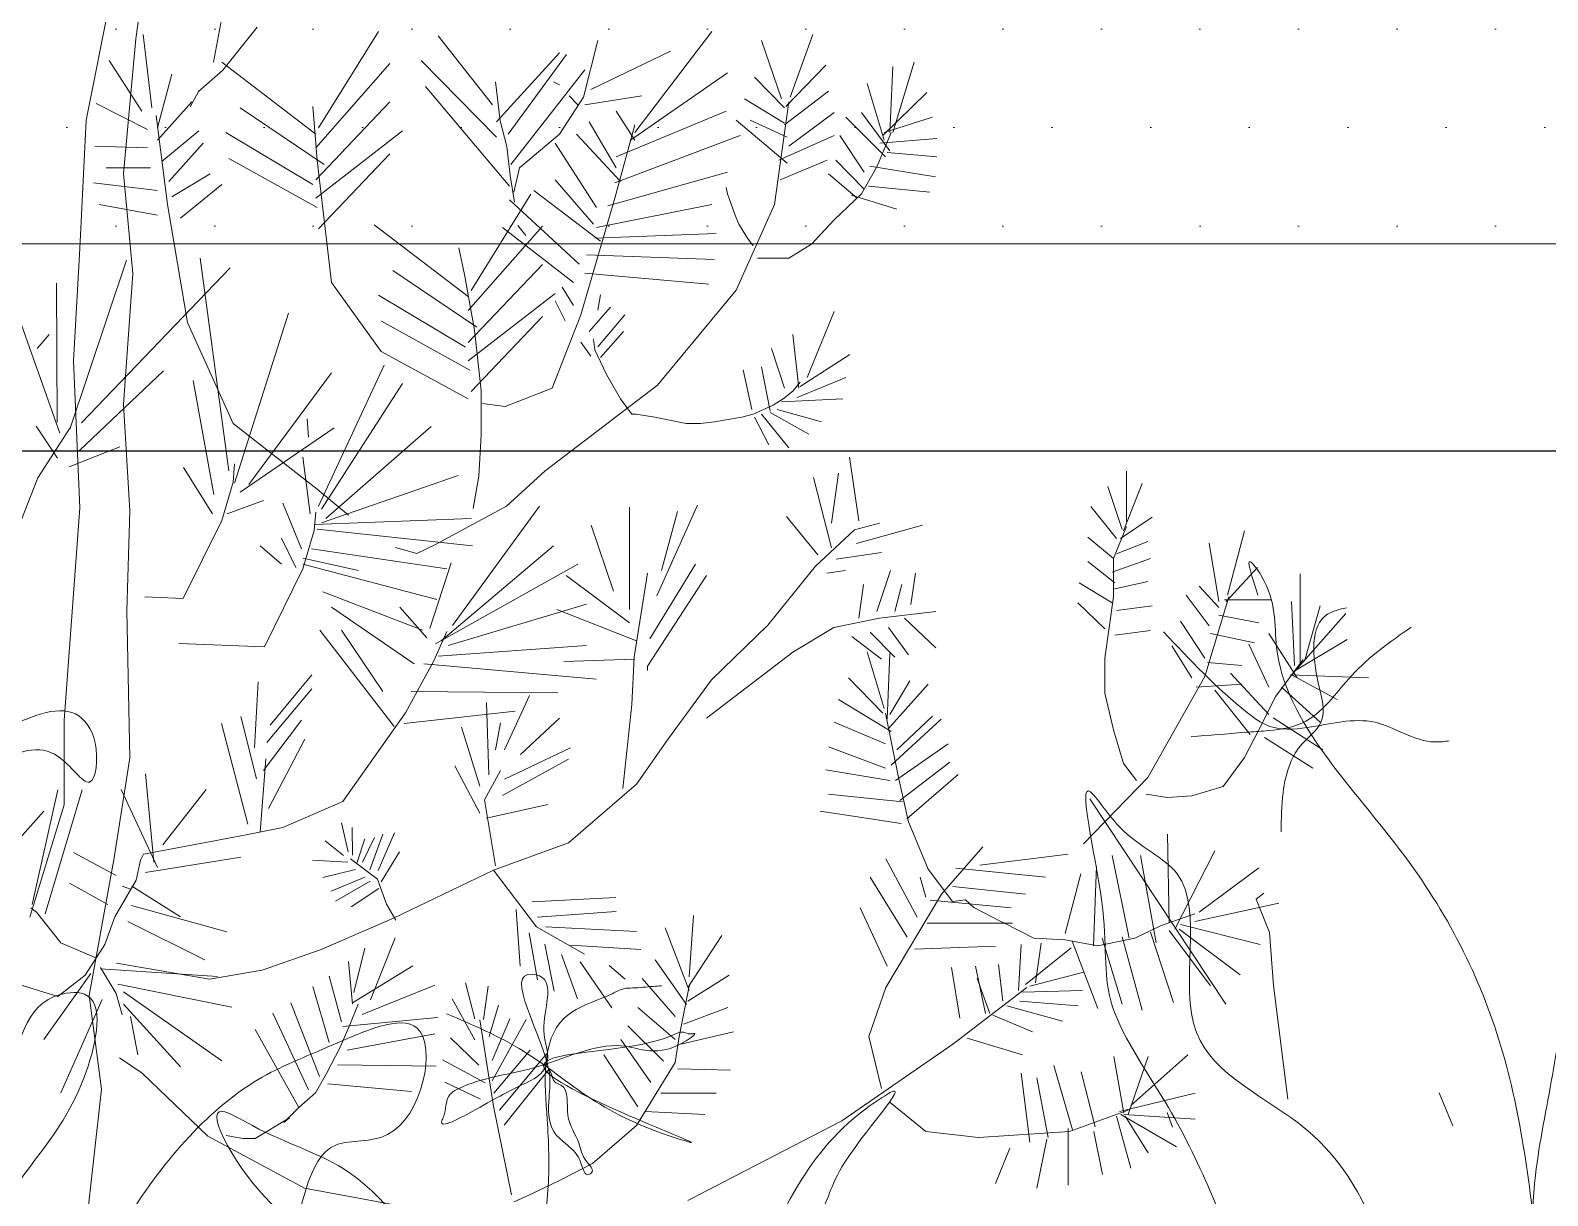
# Model space of a CAD drawing. Header units: millimetres. Extents: x 3779 to 7711, y 1445 to 3132.
# Drawn here: x 3965.1345 to 3965.5013, y 1451.7948 to 1452.0765 of the extents above; entities that cross this region are included whole.
import ezdxf

# ---------------------------------------------------------------- set-up
doc = ezdxf.new("R2010")
doc.units = ezdxf.units.MM
for name, color, linetype, lineweight in [('pluma 1', 1, 'Continuous', 9), ('pluma 2.5', 30, 'Continuous', 25), ('TEXTURAS', 35, 'Continuous', 5), ('VEJETACION', 3, 'Continuous', 9)]:
    doc.layers.add(name, color=color, linetype=linetype, lineweight=lineweight)

# ---------------------------------------------------------------- blocks, each defined once
blk = doc.blocks.new('JGJGHJ')
at = {"layer": 'VEJETACION', "color": 84, "linetype": 'Continuous', "lineweight": 5, "ltscale": 0.1}
for p, q in [((1137.82743, 440.53258), (1137.85667, 440.48069)), ((1137.86578, 440.50544), (1137.86775, 440.50677)), ((1137.86845, 440.49722), (1137.86578, 440.50544)), ((1137.86851, 440.48438), (1137.86845, 440.49722)), ((1137.86996, 440.45671), (1137.86851, 440.48438)), ((1137.84165, 440.45195), (1137.84064, 440.45557)), ((1137.90922, 440.44737), (1137.90654, 440.45559))]:
    blk.add_line(p, q, dxfattribs=at)
for points in [[(1137.50134, 440.32353), (1137.50015, 440.35164), (1137.50306, 440.39227), (1137.52481, 440.41738), (1137.56729, 440.46447), (1137.58073, 440.48433), (1137.58167, 440.50308), (1137.57438, 440.50304), (1137.56199, 440.4811), (1137.55376, 440.46023), (1137.54757, 440.44874), (1137.54037, 440.431), (1137.52068, 440.41111), (1137.51759, 440.4038), (1137.50722, 440.39438), (1137.50534, 440.35479), (1137.51034, 440.39543), (1137.49335, 440.45575), (1137.4911, 440.48594), (1137.46482, 440.53058), (1137.45125, 440.53467), (1137.45874, 440.49826), (1137.47764, 440.47024), (1137.48396, 440.45778), (1137.4924, 440.437), (1137.49883, 440.40371), (1137.50315, 440.37457), (1137.50548, 440.32876), (1137.50645, 440.3423), (1137.50819, 440.40688), (1137.51113, 440.4423), (1137.51413, 440.46731), (1137.52849, 440.51113), (1137.53673, 440.52888), (1137.53977, 440.54451), (1137.54184, 440.54661), (1137.54392, 440.5487), (1137.54703, 440.5508), (1137.55634, 440.56439), (1137.56674, 440.56861), (1137.58444, 440.57078), (1137.58865, 440.56352), (1137.58661, 440.55413), (1137.57953, 440.56086), (1137.56489, 440.56022), (1137.55119, 440.55291), (1137.54599, 440.55184), (1137.52665, 440.54707), (1137.51707, 440.54758), (1137.51202, 440.54474), (1137.50852, 440.54331), (1137.51481, 440.53605), (1137.52105, 440.53817), (1137.52521, 440.54027), (1137.53768, 440.54659), (1137.54287, 440.55078), (1137.54805, 440.55497), (1137.55109, 440.57165), (1137.53774, 440.58091), (1137.54104, 440.595), (1137.54156, 440.60076), (1137.53323, 440.59967), (1137.5323, 440.57884), (1137.54284, 440.55599), (1137.5439, 440.55183), (1137.5526, 440.54045), (1137.55834, 440.52021), (1137.54616, 440.51851), (1137.55871, 440.50921), (1137.5639, 440.5134), (1137.55749, 440.54461), (1137.55537, 440.55084), (1137.54807, 440.55185), (1137.54495, 440.55079)], [(1137.92755, 440.41139), (1137.92258, 440.4641), (1137.90238, 440.51322), (1137.87513, 440.56582), (1137.87269, 440.58339), (1137.87033, 440.58689), (1137.87155, 440.5787)], [(1137.84813, 440.57154), (1137.867, 440.55054), (1137.87171, 440.54705), (1137.8811, 440.54593), (1137.89752, 440.54602), (1137.91162, 440.54023), (1137.91514, 440.54025)], [(1137.89268, 440.57412), (1137.888, 440.57292), (1137.88456, 440.5565), (1137.88461, 440.54712), (1137.87878, 440.54123), (1137.87645, 440.5377), (1137.87415, 440.53066), (1137.87302, 440.52127)], [(1137.90796, 440.56834), (1137.89277, 440.55771), (1137.87992, 440.54709), (1137.87055, 440.54587), (1137.86586, 440.54585), (1137.85296, 440.54578)], [(1137.93017, 440.30819), (1137.9349, 440.31416), (1137.94906, 440.33204), (1137.95726, 440.35346), (1137.96781, 440.38083), (1137.97609, 440.38919), (1137.98433, 440.40348), (1137.9901, 440.43676), (1137.99113, 440.46645), (1137.98731, 440.51512), (1137.98126, 440.53409), (1137.97048, 440.55185), (1137.95634, 440.52921), (1137.94337, 440.50895), (1137.93876, 440.48162), (1137.93414, 440.45784), (1137.92832, 440.43406), (1137.92493, 440.40079), (1137.92274, 440.36515), (1137.92289, 440.33784), (1137.92536, 440.32004), (1137.93137, 440.30701), (1137.93136, 440.3082), (1137.93373, 440.3094)], [(1137.92931, 440.30912), (1137.92993, 440.3167), (1137.9318, 440.33943), (1137.92675, 440.36181), (1137.92036, 440.39043), (1137.89694, 440.40184), (1137.89031, 440.41828), (1137.87377, 440.44916), (1137.84908, 440.47439), (1137.84723, 440.51292), (1137.83407, 440.52537), (1137.82775, 440.53423), (1137.82854, 440.50755), (1137.82898, 440.48351), (1137.8403, 440.4582), (1137.84963, 440.43585), (1137.85798, 440.41284), (1137.8736, 440.38327), (1137.89154, 440.3524), (1137.90681, 440.32975), (1137.91873, 440.31631), (1137.93096, 440.30879), (1137.93029, 440.30978), (1137.9316, 440.31209)], [(1137.66866, 440.49203), (1137.68656, 440.48163), (1137.70185, 440.46912), (1137.72134, 440.45821), (1137.72397, 440.45717), (1137.69131, 440.47694), (1137.72278, 440.48288), (1137.72541, 440.48341), (1137.72698, 440.4829), (1137.72803, 440.4829), (1137.72594, 440.48132), (1137.71019, 440.48123), (1137.68868, 440.47745), (1137.67137, 440.47421), (1137.66771, 440.47209), (1137.66616, 440.46736), (1137.66564, 440.46631), (1137.67403, 440.46845), (1137.68608, 440.47376), (1137.69079, 440.47641), (1137.69183, 440.47799), (1137.69179, 440.48638), (1137.69172, 440.4995), (1137.69014, 440.50002), (1137.69237, 440.47589), (1137.69187, 440.47012), (1137.69244, 440.46173), (1137.69456, 440.45911), (1137.69773, 440.45546), (1137.69879, 440.45231), (1137.69985, 440.45075), (1137.7009, 440.45128), (1137.69983, 440.45389), (1137.69823, 440.45861), (1137.6961, 440.46542), (1137.69501, 440.47276), (1137.69343, 440.4738), (1137.6929, 440.47537), (1137.69236, 440.47694)], [(1137.49544, 440.30607), (1137.49718, 440.31348), (1137.50239, 440.33569), (1137.51407, 440.35543), (1137.5348, 440.37749), (1137.54477, 440.38198), (1137.5436, 440.39307), (1137.56676, 440.42092), (1137.58771, 440.44766), (1137.62204, 440.47944), (1137.64066, 440.4865), (1137.66127, 440.48908), (1137.65232, 440.46394), (1137.63981, 440.46236), (1137.62551, 440.43787), (1137.59119, 440.41883), (1137.57354, 440.39766), (1137.55484, 440.3665), (1137.54468, 440.33565), (1137.5232, 440.31879), (1137.50772, 440.30966), (1137.49377, 440.30627), (1137.49471, 440.30701), (1137.49418, 440.30961)]]:
    blk.add_spline(points, degree=3, dxfattribs=at)
blk.add_open_spline([(1137.68962, 440.30505), (1137.68903, 440.31027), (1137.68705, 440.32493), (1137.67137, 440.35053), (1137.65109, 440.36186), (1137.60526, 440.38644), (1137.62769, 440.36773), (1137.63868, 440.36431), (1137.65115, 440.35638), (1137.66456, 440.3443), (1137.67766, 440.33321), (1137.68389, 440.32011), (1137.69379, 440.29859), (1137.69991, 440.32191), (1137.70694, 440.34064), (1137.72292, 440.36143), (1137.73706, 440.37878), (1137.74731, 440.38859), (1137.75594, 440.38923), (1137.76835, 440.39671), (1137.76334, 440.38466), (1137.75834, 440.37699), (1137.7485, 440.36468), (1137.73481, 440.35749), (1137.71689, 440.35106), (1137.71148, 440.33269), (1137.70291, 440.32123), (1137.69568, 440.31493), (1137.68804, 440.30324), (1137.70165, 440.3493), (1137.69312, 440.37173), (1137.71628, 440.40576), (1137.73844, 440.42368), (1137.75081, 440.44792), (1137.76428, 440.46012), (1137.7807, 440.46869), (1137.7586, 440.44875), (1137.75661, 440.43639), (1137.74125, 440.42705), (1137.73879, 440.40721), (1137.72998, 440.38849), (1137.71528, 440.3773), (1137.70527, 440.35621), (1137.71168, 440.32588), (1137.69334, 440.32368), (1137.68682, 440.30044), (1137.6807, 440.36381), (1137.6849, 440.39503), (1137.66423, 440.42561), (1137.64603, 440.45711), (1137.62563, 440.46414), (1137.60561, 440.47839), (1137.62071, 440.44733), (1137.6342, 440.44203), (1137.64993, 440.43681), (1137.65209, 440.41746), (1137.662, 440.40331), (1137.67084, 440.38731), (1137.67942, 440.36726), (1137.68445, 440.34667), (1137.68564, 440.32697), (1137.68687, 440.31915), (1137.68976, 440.30765), (1137.70268, 440.32388), (1137.69253, 440.34845), (1137.69465, 440.38319), (1137.68086, 440.41447), (1137.69045, 440.44316), (1137.69126, 440.46697), (1137.69077, 440.48806), (1137.70384, 440.4923), (1137.70893, 440.49386), (1137.7115, 440.49513), (1137.71494, 440.49488), (1137.71793, 440.49501), (1137.72027, 440.49501), (1137.72094, 440.49501)], degree=3, knots=[0.002479, 0.002479, 0.002479, 0.002479, 0.018273, 0.046968, 0.08365, 0.112338, 0.130172, 0.137802, 0.149484, 0.172954, 0.193505, 0.197984, 0.218824, 0.233162, 0.24711, 0.286002, 0.305882, 0.317303, 0.324597, 0.33602, 0.339187, 0.356706, 0.367352, 0.384876, 0.403266, 0.420291, 0.43892, 0.444586, 0.450999, 0.47026, 0.519692, 0.554414, 0.578494, 0.606554, 0.632847, 0.635087, 0.656521, 0.670434, 0.681081, 0.704884, 0.726387, 0.741968, 0.758544, 0.797198, 0.802593, 0.807071, 0.857943, 0.87897, 0.920175, 0.958036, 0.982265, 0.990342, 1.015457, 1.030748, 1.041949, 1.060359, 1.081861, 1.094409, 1.115054, 1.146877, 1.158935, 1.171117, 1.177834, 1.180667, 1.22177, 1.249879, 1.285018, 1.319063, 1.335115, 1.359887, 1.369754, 1.372922, 1.37609, 1.378094, 1.383104, 1.385107, 1.385107, 1.385107, 1.385107], dxfattribs=at)
blk = doc.blocks.new('5')
for p, q in [((0.08555, 0.83306), (0.10125, 0.91177)), ((0.11549, 0.91019), (0.1107, 0.874)), ((0.15665, 0.89975), (0.1497, 0.86227)), ((0.15444, 0.85823), (0.17166, 0.87982)), ((0.1107, 0.874), (0.10445, 0.80625)), ((0.1187, 0.83921), (0.11439, 0.87622)), ((0.20264, 0.82919), (0.23276, 0.87776)), ((0.29015, 0.84075), (0.26289, 0.87545)), ((0.33607, 0.8446), (0.34323, 0.87313)), ((0.36189, 0.82687), (0.40062, 0.87776)), ((0.43577, 0.84384), (0.42574, 0.87313)), ((0.44008, 0.8446), (0.45156, 0.87622)), ((0.2923, 0.83227), (0.32387, 0.86697)), ((0.29804, 0.82609), (0.32745, 0.86619)), ((0.33965, 0.84847), (0.37981, 0.86773)), ((0.11368, 0.83767), (0.09717, 0.86311)), ((0.12158, 0.82919), (0.12874, 0.85617)), ((0.14224, 0.84744), (0.15444, 0.85823)), ((0.20119, 0.82609), (0.15385, 0.86234)), ((0.20119, 0.81916), (0.2385, 0.86157)), ((0.2923, 0.82456), (0.25428, 0.86311)), ((0.29947, 0.81067), (0.33678, 0.85848)), ((0.35973, 0.82301), (0.40851, 0.85694)), ((0.43793, 0.83998), (0.45802, 0.86079)), ((0.4903, 0.82687), (0.49173, 0.86003)), ((0.49173, 0.82687), (0.50249, 0.86234)), ((0.29875, 0.79989), (0.25644, 0.85)), ((0.29178, 0.85234), (0.29401, 0.83269)), ((0.32387, 0.85078), (0.321, 0.85232)), ((0.43721, 0.83921), (0.42214, 0.85463)), ((0.48743, 0.82301), (0.47882, 0.85154)), ((0.11655, 0.82841), (0.09073, 0.84152)), ((0.12158, 0.82301), (0.13878, 0.8423)), ((0.13794, 0.83973), (0.14224, 0.84744)), ((0.20119, 0.80297), (0.2385, 0.8423)), ((0.32387, 0.82609), (0.33607, 0.8446)), ((0.33319, 0.84075), (0.32889, 0.84538)), ((0.33678, 0.84075), (0.36547, 0.84538)), ((0.43721, 0.83149), (0.41713, 0.84384)), ((0.43219, 0.79064), (0.43936, 0.8423)), ((0.43721, 0.83072), (0.45944, 0.84769)), ((0.48671, 0.82533), (0.50894, 0.84692)), ((0.08236, 0.76848), (0.08555, 0.83306)), ((0.12659, 0.79064), (0.12085, 0.83535)), ((0.2055, 0.81067), (0.16317, 0.83921)), ((0.20192, 0.813), (0.19976, 0.83998)), ((0.36189, 0.82301), (0.35256, 0.83767)), ((0.35256, 0.81453), (0.4078, 0.83767)), ((0.43865, 0.81145), (0.41283, 0.83304)), ((0.43865, 0.82456), (0.41999, 0.83304)), ((0.43936, 0.81993), (0.46232, 0.8369)), ((0.48815, 0.81453), (0.46805, 0.83458)), ((0.4903, 0.81762), (0.47595, 0.8369)), ((0.48743, 0.82687), (0.51182, 0.83458)), ((0.12371, 0.81223), (0.14237, 0.82764)), ((0.19976, 0.80066), (0.156, 0.82687)), ((0.20119, 0.79372), (0.24495, 0.82764)), ((0.29401, 0.83269), (0.29741, 0.81981)), ((0.30378, 0.80914), (0.32387, 0.82609)), ((0.35471, 0.8022), (0.33248, 0.82609)), ((0.35256, 0.80914), (0.33893, 0.83227)), ((0.35184, 0.79372), (0.36189, 0.83072)), ((0.35184, 0.80143), (0.41497, 0.82533)), ((0.43434, 0.813), (0.46232, 0.82533)), ((0.47739, 0.80683), (0.46518, 0.82533)), ((0.48384, 0.80991), (0.49101, 0.82687)), ((0.11655, 0.81916), (0.09, 0.81993)), ((0.12731, 0.8022), (0.14452, 0.82148)), ((0.29741, 0.81981), (0.29906, 0.8052)), ((0.34252, 0.78909), (0.32172, 0.82148)), ((0.48527, 0.82148), (0.51396, 0.82378)), ((0.20192, 0.78909), (0.15744, 0.81377)), ((0.20908, 0.75131), (0.20192, 0.813)), ((0.20264, 0.7783), (0.2385, 0.81608)), ((0.43506, 0.80297), (0.45873, 0.813)), ((0.47739, 0.79834), (0.46304, 0.813)), ((0.47595, 0.79603), (0.48384, 0.80991)), ((0.48025, 0.80991), (0.51325, 0.80452)), ((0.48886, 0.81684), (0.51396, 0.81453)), ((0.11798, 0.80914), (0.09574, 0.80914)), ((0.10445, 0.80625), (0.1091, 0.75592)), ((0.12874, 0.79449), (0.14812, 0.80606)), ((0.29906, 0.8052), (0.30129, 0.79174)), ((0.30091, 0.7968), (0.30378, 0.80914)), ((0.34109, 0.78061), (0.32172, 0.80297)), ((0.34826, 0.78986), (0.40851, 0.80683)), ((0.47379, 0.79372), (0.45944, 0.80606)), ((0.12158, 0.79757), (0.08928, 0.80143)), ((0.13305, 0.78369), (0.15385, 0.80066)), ((0.27947, 0.74729), (0.30959, 0.79586)), ((0.34467, 0.77213), (0.31095, 0.79757)), ((0.40851, 0.79603), (0.4078, 0.79911)), ((0.41211, 0.78601), (0.40851, 0.79603)), ((0.46232, 0.78292), (0.47595, 0.79603)), ((0.47093, 0.79526), (0.49388, 0.78831)), ((0.47954, 0.79989), (0.51038, 0.7968)), ((0.12158, 0.78523), (0.09216, 0.79064)), ((0.13664, 0.73126), (0.12659, 0.79064)), ((0.33391, 0.76056), (0.29875, 0.79294)), ((0.33463, 0.73512), (0.35184, 0.79372)), ((0.34252, 0.77907), (0.40062, 0.79064)), ((0.41283, 0.74746), (0.43219, 0.79064)), ((0.27802, 0.7442), (0.23068, 0.78044)), ((0.27802, 0.73726), (0.31533, 0.77967)), ((0.30299, 0.77997), (0.30693, 0.77494)), ((0.41426, 0.78061), (0.41211, 0.78601)), ((0.41856, 0.77367), (0.41426, 0.78061)), ((0.45083, 0.77059), (0.46232, 0.78292)), ((0.33104, 0.75131), (0.29517, 0.77907)), ((0.3418, 0.77367), (0.40278, 0.77599)), ((0.42143, 0.76982), (0.41856, 0.77367)), ((0.0793, 0.71182), (0.08236, 0.76848)), ((0.27609, 0.75529), (0.27327, 0.76875)), ((0.33749, 0.76519), (0.40206, 0.76288)), ((0.43936, 0.76365), (0.45083, 0.77059)), ((0.07733, 0.67741), (0.10585, 0.76259)), ((0.08328, 0.68071), (0.15813, 0.75873)), ((0.15744, 0.65648), (0.14308, 0.76365)), ((0.28232, 0.72877), (0.24, 0.75731)), ((0.27802, 0.72107), (0.31533, 0.7604)), ((0.42358, 0.76365), (0.4286, 0.76365)), ((0.4286, 0.76365), (0.43936, 0.76365)), ((0.07108, 0.68104), (0.07073, 0.75102)), ((0.1091, 0.75592), (0.10445, 0.68988)), ((0.2342, 0.71661), (0.20908, 0.75131)), ((0.28114, 0.72726), (0.27609, 0.75529)), ((0.33104, 0.73975), (0.3253, 0.749)), ((0.33678, 0.75594), (0.39919, 0.75053)), ((0.27659, 0.71876), (0.23283, 0.74497)), ((0.27802, 0.71182), (0.32178, 0.74574)), ((0.32674, 0.73204), (0.32172, 0.74206)), ((0.34323, 0.73744), (0.34467, 0.74515)), ((0.37336, 0.69965), (0.41283, 0.74746)), ((0.1603, 0.65031), (0.18756, 0.7359)), ((0.27947, 0.6964), (0.31533, 0.73418)), ((0.32027, 0.69812), (0.33463, 0.73512)), ((0.33893, 0.72664), (0.3497, 0.73897)), ((0.34323, 0.71893), (0.35686, 0.73512)), ((0.44869, 0.70351), (0.46232, 0.73667)), ((0.07228, 0.67538), (0.05317, 0.72947)), ((0.15959, 0.68038), (0.13664, 0.73126)), ((0.27875, 0.70719), (0.23427, 0.73187)), ((0.28449, 0.69696), (0.28114, 0.72726)), ((0.34467, 0.71353), (0.35615, 0.72664)), ((0.06086, 0.71811), (0.06691, 0.72516)), ((0.33965, 0.7143), (0.33463, 0.72124)), ((0.3418, 0.71739), (0.34109, 0.72278)), ((0.43721, 0.69812), (0.43076, 0.71816)), ((0.44439, 0.69812), (0.44151, 0.7251)), ((0.08236, 0.63785), (0.0793, 0.71182)), ((0.27796, 0.69271), (0.2342, 0.71661)), ((0.34754, 0.70505), (0.3418, 0.71739)), ((0.4451, 0.69889), (0.47021, 0.71507)), ((0.08234, 0.66673), (0.12456, 0.70688)), ((0.16748, 0.64954), (0.20908, 0.70582)), ((0.20264, 0.63874), (0.23563, 0.70968)), ((0.35471, 0.69271), (0.34754, 0.70505)), ((0.42071, 0.68732), (0.41641, 0.70736)), ((0.43004, 0.68655), (0.42574, 0.70891)), ((0.44367, 0.69349), (0.46805, 0.70351)), ((0.14995, 0.64464), (0.13957, 0.70198)), ((0.20407, 0.63721), (0.24495, 0.70042)), ((0.28449, 0.6745), (0.28449, 0.69696)), ((0.29661, 0.68886), (0.32027, 0.69812)), ((0.31669, 0.65648), (0.37336, 0.69965)), ((0.44151, 0.69657), (0.43649, 0.69271)), ((0.4451, 0.70119), (0.44151, 0.69657)), ((0.10445, 0.68988), (0.10764, 0.63627)), ((0.28513, 0.69041), (0.29661, 0.68886)), ((0.35973, 0.68578), (0.35471, 0.69271)), ((0.43148, 0.68963), (0.42143, 0.68501)), ((0.43649, 0.69271), (0.43148, 0.68963)), ((0.43577, 0.69118), (0.46662, 0.69271)), ((0.20192, 0.64723), (0.15959, 0.68038)), ((0.19761, 0.67343), (0.19689, 0.68269)), ((0.36045, 0.68501), (0.35973, 0.68578)), ((0.36261, 0.68501), (0.36045, 0.68501)), ((0.37193, 0.68347), (0.36261, 0.68501)), ((0.38771, 0.68038), (0.37193, 0.68347)), ((0.39489, 0.68038), (0.38771, 0.68038)), ((0.40206, 0.68115), (0.39489, 0.68038)), ((0.41569, 0.68347), (0.40206, 0.68115)), ((0.42143, 0.68501), (0.41569, 0.68347)), ((0.42214, 0.68347), (0.42932, 0.66957)), ((0.42574, 0.68501), (0.43936, 0.66804)), ((0.43004, 0.68578), (0.44941, 0.67498)), ((0.43361, 0.68732), (0.45586, 0.68115)), ((0.07122, 0.66281), (0.06045, 0.67895)), ((0.07744, 0.678), (0.0612, 0.65301)), ((0.16317, 0.64568), (0.21053, 0.67806)), ((0.20622, 0.63257), (0.2593, 0.67884)), ((0.28337, 0.65374), (0.28449, 0.6745)), ((0.07713, 0.65849), (0.10263, 0.66856)), ((0.14928, 0.63491), (0.13465, 0.6581)), ((0.15963, 0.65084), (0.16034, 0.66009)), ((0.19832, 0.63488), (0.19473, 0.66342)), ((0.47461, 0.63133), (0.47005, 0.6634)), ((0.0612, 0.65301), (0.05309, 0.63197)), ((0.15388, 0.63156), (0.15963, 0.65084)), ((0.20407, 0.63027), (0.27293, 0.65417)), ((0.28056, 0.63748), (0.28337, 0.65374)), ((0.29732, 0.63874), (0.31669, 0.65648)), ((0.46094, 0.61769), (0.45183, 0.65308)), ((0.46094, 0.63022), (0.46441, 0.65529)), ((0.60794, 0.62624), (0.61726, 0.65014)), ((0.60938, 0.63087), (0.60938, 0.65631)), ((0.21769, 0.63412), (0.20192, 0.64723)), ((0.60722, 0.62701), (0.60005, 0.6486)), ((0.07451, 0.53087), (0.08236, 0.63785)), ((0.10764, 0.63627), (0.10604, 0.58594)), ((0.1566, 0.63491), (0.17483, 0.64159)), ((0.19403, 0.61716), (0.1847, 0.64028)), ((0.20048, 0.62641), (0.20119, 0.63566)), ((0.26146, 0.61947), (0.29732, 0.63874)), ((0.27006, 0.57861), (0.31383, 0.63874)), ((0.35923, 0.58672), (0.35923, 0.63815)), ((0.37289, 0.59354), (0.39349, 0.63925)), ((0.37528, 0.60626), (0.3833, 0.63594)), ((0.60435, 0.62238), (0.59144, 0.63857)), ((0.13453, 0.59224), (0.15388, 0.63156)), ((0.20048, 0.6295), (0.27939, 0.63257)), ((0.20192, 0.62718), (0.2801, 0.6187)), ((0.3512, 0.59593), (0.33993, 0.62912)), ((0.454, 0.61418), (0.43817, 0.63354)), ((0.45292, 0.60847), (0.47244, 0.62672)), ((0.47244, 0.62672), (0.48502, 0.63022)), ((0.47352, 0.6199), (0.5067, 0.62912)), ((0.60291, 0.61236), (0.60938, 0.62854)), ((0.6065, 0.62238), (0.62229, 0.63317)), ((0.19115, 0.6079), (0.18398, 0.62256)), ((0.19473, 0.60713), (0.20048, 0.62641)), ((0.25213, 0.61485), (0.26146, 0.61947)), ((0.60291, 0.61236), (0.59, 0.62315)), ((0.60435, 0.61468), (0.62013, 0.62084)), ((0.656, 0.59076), (0.65099, 0.62007)), ((0.6603, 0.59385), (0.66891, 0.62624)), ((0.18398, 0.60945), (0.17322, 0.6187)), ((0.19473, 0.61253), (0.22272, 0.60636)), ((0.19905, 0.61716), (0.26719, 0.60713)), ((0.24137, 0.61793), (0.25213, 0.61485)), ((0.26433, 0.57089), (0.321, 0.6187)), ((0.46333, 0.61197), (0.4861, 0.61529)), ((0.6022, 0.60542), (0.62157, 0.61236)), ((0.60291, 0.59309), (0.60291, 0.61236)), ((0.17538, 0.56781), (0.19473, 0.60713)), ((0.19473, 0.60945), (0.26217, 0.59171)), ((0.25858, 0.57707), (0.26935, 0.61022)), ((0.26146, 0.56935), (0.33319, 0.60945)), ((0.35923, 0.5799), (0.32735, 0.60386)), ((0.36161, 0.56275), (0.36834, 0.60497)), ((0.36834, 0.55814), (0.39805, 0.60386)), ((0.36942, 0.57197), (0.39241, 0.60957)), ((0.42885, 0.57879), (0.45292, 0.60847)), ((0.45856, 0.60497), (0.46788, 0.60626)), ((0.48371, 0.58561), (0.49065, 0.60626)), ((0.50085, 0.58911), (0.50323, 0.60497)), ((0.60363, 0.60003), (0.59, 0.61082)), ((0.65959, 0.59076), (0.67537, 0.60774)), ((0.6969, 0.55915), (0.6969, 0.60465)), ((0.47461, 0.58229), (0.47699, 0.59925)), ((0.49282, 0.58561), (0.49629, 0.59925)), ((0.6022, 0.59), (0.58569, 0.60003)), ((0.60291, 0.59694), (0.62013, 0.60079)), ((0.656, 0.58768), (0.64596, 0.59848)), ((0.11515, 0.59302), (0.13453, 0.59224)), ((0.20478, 0.59557), (0.255, 0.5763)), ((0.26791, 0.56859), (0.33749, 0.5894)), ((0.59861, 0.5769), (0.58498, 0.59)), ((0.59861, 0.56224), (0.60291, 0.59309)), ((0.60435, 0.58614), (0.62229, 0.58846)), ((0.65099, 0.57844), (0.6395, 0.59385)), ((0.64882, 0.55299), (0.66102, 0.59309)), ((0.65887, 0.59154), (0.68254, 0.59154)), ((0.69402, 0.5584), (0.69258, 0.59076)), ((0.69905, 0.5607), (0.70693, 0.58846)), ((0.10604, 0.58594), (0.10764, 0.51198)), ((0.2507, 0.55932), (0.20908, 0.58787)), ((0.25715, 0.57244), (0.24352, 0.58787)), ((0.3627, 0.57086), (0.32258, 0.58672)), ((0.46203, 0.57768), (0.48502, 0.58229)), ((0.48502, 0.58229), (0.51343, 0.58561)), ((0.49759, 0.58229), (0.51343, 0.56736)), ((0.64882, 0.56224), (0.63664, 0.58075)), ((0.656, 0.58384), (0.67609, 0.57998)), ((0.6933, 0.55453), (0.71984, 0.5846)), ((0.24065, 0.52771), (0.20334, 0.5763)), ((0.23491, 0.54546), (0.21411, 0.5763)), ((0.26074, 0.56088), (0.26719, 0.57552)), ((0.40043, 0.55132), (0.42885, 0.57879)), ((0.44142, 0.56515), (0.46203, 0.57768)), ((0.47114, 0.57307), (0.4861, 0.56165)), ((0.48046, 0.57529), (0.49282, 0.56275)), ((0.48957, 0.57768), (0.49976, 0.56386)), ((0.60363, 0.57381), (0.62157, 0.57613)), ((0.65169, 0.57457), (0.67393, 0.56996)), ((0.69546, 0.55222), (0.68111, 0.57457)), ((0.13223, 0.56954), (0.17538, 0.56781)), ((0.26289, 0.56318), (0.33749, 0.56859)), ((0.64237, 0.55222), (0.63233, 0.56841)), ((0.68111, 0.54759), (0.67107, 0.56918)), ((0.6933, 0.5553), (0.72056, 0.5715)), ((0.24639, 0.53466), (0.26074, 0.56088)), ((0.25572, 0.55932), (0.34252, 0.55162)), ((0.36161, 0.56165), (0.32605, 0.56054)), ((0.36031, 0.53879), (0.36161, 0.56275)), ((0.36834, 0.55593), (0.36834, 0.55814)), ((0.39805, 0.53197), (0.44142, 0.56515)), ((0.48741, 0.5368), (0.47881, 0.56533)), ((0.48886, 0.53141), (0.49029, 0.56456)), ((0.59861, 0.54451), (0.59861, 0.56224)), ((0.65027, 0.55993), (0.66749, 0.5584)), ((0.68469, 0.54297), (0.69832, 0.56147)), ((0.17044, 0.51707), (0.17217, 0.55021)), ((0.17829, 0.52838), (0.19931, 0.55371)), ((0.37875, 0.52164), (0.40043, 0.55132)), ((0.4867, 0.53449), (0.46949, 0.55222)), ((0.49029, 0.53372), (0.50033, 0.55068)), ((0.62013, 0.5021), (0.64882, 0.55299)), ((0.68111, 0.53372), (0.66174, 0.55453)), ((0.69187, 0.55376), (0.73133, 0.55222)), ((0.69258, 0.55376), (0.71554, 0.54143)), ((0.17656, 0.51967), (0.19931, 0.5467)), ((0.24926, 0.54546), (0.32316, 0.54469)), ((0.29633, 0.51593), (0.30891, 0.54339)), ((0.48957, 0.52678), (0.50965, 0.54914)), ((0.60291, 0.52601), (0.59861, 0.54451)), ((0.64452, 0.54759), (0.66749, 0.54914)), ((0.67179, 0.5237), (0.65385, 0.54605)), ((0.67609, 0.52601), (0.68469, 0.54297)), ((0.68757, 0.54759), (0.70693, 0.52986)), ((0.24567, 0.52926), (0.30163, 0.53543)), ((0.28831, 0.50339), (0.28723, 0.53989)), ((0.35576, 0.49657), (0.36031, 0.53879)), ((0.491, 0.52523), (0.46446, 0.54143)), ((0.07451, 0.48834), (0.07451, 0.53087)), ((0.16698, 0.47862), (0.15381, 0.52928)), ((0.17137, 0.50135), (0.16352, 0.53279)), ((0.17483, 0.50565), (0.19399, 0.53098)), ((0.21483, 0.48993), (0.24639, 0.53466)), ((0.28376, 0.49768), (0.27465, 0.52736)), ((0.29178, 0.51593), (0.29417, 0.52957)), ((0.30436, 0.51372), (0.32388, 0.53197)), ((0.48814, 0.51907), (0.46231, 0.52986)), ((0.4946, 0.5021), (0.48814, 0.53449)), ((0.491, 0.50827), (0.51612, 0.53141)), ((0.49388, 0.51599), (0.51181, 0.53294)), ((0.68326, 0.53218), (0.70837, 0.51599)), ((0.17749, 0.48642), (0.19572, 0.52137)), ((0.3627, 0.49878), (0.37875, 0.52164)), ((0.60794, 0.50905), (0.60291, 0.52601)), ((0.66891, 0.51213), (0.67609, 0.52601)), ((0.67896, 0.52215), (0.70335, 0.50673)), ((0.10764, 0.51198), (0.09966, 0.46165)), ((0.29633, 0.50118), (0.32952, 0.51703)), ((0.48814, 0.50673), (0.45944, 0.51752)), ((0.49316, 0.50057), (0.5197, 0.51907)), ((0.65816, 0.49748), (0.66891, 0.51213)), ((0.17606, 0.5115), (0.17319, 0.4745)), ((0.28376, 0.48404), (0.27118, 0.508)), ((0.28614, 0.49086), (0.29417, 0.5056)), ((0.29525, 0.49307), (0.32843, 0.51132)), ((0.49029, 0.50057), (0.45801, 0.50596)), ((0.49531, 0.49054), (0.52042, 0.50981)), ((0.6144, 0.50057), (0.60794, 0.50905)), ((0.11975, 0.45939), (0.11549, 0.50395)), ((0.32843, 0.4691), (0.3627, 0.49878)), ((0.49961, 0.47975), (0.4946, 0.5021)), ((0.49889, 0.48129), (0.52473, 0.50365)), ((0.58779, 0.46867), (0.62013, 0.5021)), ((0.64237, 0.49285), (0.65816, 0.49748)), ((0.05848, 0.43806), (0.0714, 0.49589)), ((0.06494, 0.43344), (0.08359, 0.49589)), ((0.12148, 0.45679), (0.10325, 0.49603)), ((0.12414, 0.4681), (0.14596, 0.49603)), ((0.1847, 0.47683), (0.21483, 0.48993)), ((0.29178, 0.45767), (0.28614, 0.49086)), ((0.49674, 0.48977), (0.45944, 0.49363)), ((0.61941, 0.49363), (0.63017, 0.49208)), ((0.63017, 0.49208), (0.64237, 0.49285)), ((0.02979, 0.44655), (0.06422, 0.4851)), ((0.05721, 0.43168), (0.07451, 0.48834)), ((0.28723, 0.48164), (0.31802, 0.48846)), ((0.49602, 0.47897), (0.45514, 0.48514)), ((0.16532, 0.47299), (0.1847, 0.47683)), ((0.21761, 0.46468), (0.21414, 0.47924)), ((0.21978, 0.46302), (0.21956, 0.47685)), ((0.23257, 0.45528), (0.24081, 0.47427)), ((0.50965, 0.45585), (0.49961, 0.47975)), ((0.11444, 0.46351), (0.16532, 0.47299)), ((0.21522, 0.46284), (0.2059, 0.47021)), ((0.22195, 0.45897), (0.22585, 0.47113)), ((0.22477, 0.45952), (0.23084, 0.47187)), ((0.22845, 0.45565), (0.23496, 0.47353)), ((0.2907, 0.45546), (0.32843, 0.4691)), ((0.51625, 0.44335), (0.53706, 0.46724)), ((0.6309, 0.42886), (0.63017, 0.47358)), ((0.1008, 0.4527), (0.07929, 0.46428)), ((0.09966, 0.46165), (0.08715, 0.39233)), ((0.11301, 0.46042), (0.11085, 0.45041)), ((0.11444, 0.46351), (0.11301, 0.46042)), ((0.11549, 0.45419), (0.16352, 0.46199)), ((0.21739, 0.45952), (0.19961, 0.46044)), ((0.21869, 0.46118), (0.23236, 0.45085)), ((0.23409, 0.44956), (0.24342, 0.46468)), ((0.50406, 0.43178), (0.48828, 0.46109)), ((0.53562, 0.458), (0.5801, 0.4634)), ((0.61081, 0.42115), (0.6022, 0.46279)), ((0.62443, 0.41884), (0.61655, 0.46279)), ((0.63376, 0.42577), (0.65385, 0.4651)), ((0.2213, 0.45583), (0.20481, 0.45178)), ((0.22585, 0.45196), (0.20893, 0.44477)), ((0.23236, 0.45085), (0.23691, 0.43832)), ((0.24038, 0.43131), (0.2907, 0.45546)), ((0.2907, 0.45546), (0.31238, 0.42689)), ((0.49903, 0.42176), (0.48038, 0.45183)), ((0.50836, 0.44181), (0.5055, 0.45183)), ((0.52185, 0.43966), (0.50965, 0.45585)), ((0.52343, 0.45646), (0.56862, 0.45183)), ((0.57852, 0.42347), (0.58641, 0.45353)), ((0.59287, 0.41729), (0.59431, 0.45739)), ((0.64596, 0.43425), (0.67609, 0.45662)), ((0.0965, 0.43806), (0.07714, 0.44885)), ((0.11085, 0.45041), (0.10009, 0.4319)), ((0.10798, 0.44578), (0.10368, 0.44732)), ((0.10869, 0.44732), (0.13309, 0.4319)), ((0.22867, 0.44993), (0.2111, 0.43979)), ((0.23301, 0.44625), (0.21913, 0.43703)), ((0.48828, 0.39631), (0.51625, 0.44335)), ((0.52199, 0.4472), (0.55858, 0.44335)), ((0.06063, 0.43421), (0.05777, 0.43652)), ((0.10844, 0.43756), (0.15647, 0.42445)), ((0.23691, 0.43832), (0.24146, 0.43021)), ((0.30219, 0.43555), (0.30414, 0.40716)), ((0.31021, 0.43942), (0.35229, 0.44164)), ((0.48899, 0.40712), (0.47537, 0.43641)), ((0.51052, 0.44026), (0.55141, 0.43641)), ((0.52831, 0.44041), (0.52185, 0.43966)), ((0.53261, 0.43657), (0.52831, 0.44041)), ((0.54624, 0.42963), (0.53261, 0.43657)), ((0.6438, 0.42963), (0.68613, 0.43888)), ((0.07283, 0.41878), (0.06063, 0.43421)), ((0.10009, 0.4319), (0.09507, 0.41801)), ((0.10654, 0.42958), (0.14529, 0.4103)), ((0.20395, 0.41546), (0.24038, 0.43131)), ((0.31282, 0.43168), (0.35251, 0.43463)), ((0.38928, 0.40171), (0.39143, 0.43255)), ((0.50908, 0.4287), (0.55212, 0.4287)), ((0.54768, 0.42886), (0.54624, 0.42963)), ((0.56274, 0.42115), (0.54768, 0.42886)), ((0.63519, 0.4304), (0.62658, 0.42732)), ((0.6438, 0.43349), (0.63519, 0.4304)), ((0.63664, 0.4281), (0.67681, 0.41806)), ((0.22873, 0.39012), (0.24117, 0.42132)), ((0.3087, 0.42394), (0.31282, 0.40016)), ((0.31238, 0.42689), (0.33646, 0.41306)), ((0.31694, 0.42689), (0.3627, 0.42449)), ((0.38928, 0.39477), (0.37709, 0.42639)), ((0.38856, 0.39631), (0.40577, 0.42253)), ((0.57852, 0.42038), (0.56274, 0.42115)), ((0.59502, 0.41729), (0.57852, 0.42038)), ((0.61368, 0.42115), (0.59502, 0.41729)), ((0.59718, 0.42115), (0.60722, 0.38799)), ((0.60722, 0.42192), (0.61726, 0.38492)), ((0.62658, 0.42732), (0.61368, 0.42115)), ((0.62157, 0.42423), (0.63305, 0.38877)), ((0.6309, 0.42501), (0.65169, 0.39725)), ((0.63592, 0.42577), (0.66675, 0.40264)), ((0.09077, 0.41108), (0.07283, 0.41878)), ((0.09507, 0.41801), (0.08503, 0.4026)), ((0.17423, 0.40514), (0.20395, 0.41546)), ((0.22044, 0.39383), (0.22596, 0.41613)), ((0.3165, 0.41823), (0.32127, 0.39444)), ((0.32496, 0.41288), (0.33299, 0.39057)), ((0.32952, 0.41767), (0.36487, 0.41546)), ((0.50262, 0.4156), (0.54351, 0.41713)), ((0.55499, 0.39477), (0.55642, 0.41791)), ((0.55858, 0.39785), (0.58153, 0.41636)), ((0.56361, 0.39863), (0.56647, 0.41868)), ((0.58212, 0.41961), (0.59502, 0.38569)), ((0.09291, 0.40645), (0.1008, 0.39335)), ((0.09291, 0.40569), (0.15174, 0.40183)), ((0.10093, 0.40864), (0.14777, 0.40053)), ((0.14777, 0.40053), (0.17423, 0.40514)), ((0.21974, 0.38789), (0.21766, 0.40944)), ((0.21974, 0.38863), (0.25017, 0.40721)), ((0.33429, 0.40919), (0.35034, 0.38615)), ((0.34904, 0.40735), (0.35706, 0.40053)), ((0.38784, 0.38784), (0.37206, 0.4102)), ((0.52558, 0.3809), (0.52128, 0.40634)), ((0.5385, 0.38321), (0.53347, 0.40712)), ((0.54711, 0.38938), (0.54494, 0.40788)), ((0.0714, 0.3918), (0.04915, 0.39874)), ((0.08789, 0.40337), (0.06422, 0.37021)), ((0.08503, 0.4026), (0.0714, 0.3918)), ((0.10152, 0.39798), (0.15892, 0.3864)), ((0.21421, 0.37897), (0.20799, 0.402)), ((0.22459, 0.38269), (0.26123, 0.39754)), ((0.28137, 0.38062), (0.2766, 0.39868)), ((0.38211, 0.38167), (0.36561, 0.40094)), ((0.38856, 0.38938), (0.40937, 0.40248)), ((0.54064, 0.38321), (0.53419, 0.40094)), ((0.56073, 0.39709), (0.58799, 0.40403)), ((0.09363, 0.39026), (0.07283, 0.34323)), ((0.08715, 0.39233), (0.0934, 0.34517)), ((0.1008, 0.39335), (0.10368, 0.38255)), ((0.10439, 0.39412), (0.15389, 0.35943)), ((0.20799, 0.36856), (0.19969, 0.3968)), ((0.28137, 0.36993), (0.26988, 0.39057)), ((0.28571, 0.38025), (0.28809, 0.39703)), ((0.38427, 0.37165), (0.38928, 0.39709)), ((0.47967, 0.37165), (0.48828, 0.39631)), ((0.52199, 0.36779), (0.5593, 0.39631)), ((0.55714, 0.39401), (0.58727, 0.39477)), ((0.10439, 0.38795), (0.13309, 0.35634)), ((0.19762, 0.34478), (0.17963, 0.38343)), ((0.20314, 0.35147), (0.18863, 0.38863)), ((0.21836, 0.37748), (0.22251, 0.38789)), ((0.28853, 0.37159), (0.2933, 0.38744)), ((0.38211, 0.3701), (0.36345, 0.3863)), ((0.38641, 0.37782), (0.40865, 0.3863)), ((0.54208, 0.38244), (0.56216, 0.37396)), ((0.54925, 0.38707), (0.57723, 0.37936)), ((0.55571, 0.38938), (0.58513, 0.38707)), ((0.10798, 0.38178), (0.11157, 0.36251)), ((0.19277, 0.33587), (0.17066, 0.37525)), ((0.21351, 0.36633), (0.21836, 0.37748)), ((0.2149, 0.37674), (0.26261, 0.38121)), ((0.2907, 0.33656), (0.28376, 0.38007)), ((0.29004, 0.3596), (0.29894, 0.38062)), ((0.29004, 0.34928), (0.30718, 0.38025)), ((0.37637, 0.35931), (0.35843, 0.37705)), ((0.21697, 0.36485), (0.26123, 0.37303)), ((0.28332, 0.35721), (0.26901, 0.37103)), ((0.36991, 0.34851), (0.35485, 0.3701)), ((0.38211, 0.35855), (0.38427, 0.37165)), ((0.38498, 0.36779), (0.41153, 0.37396)), ((0.46603, 0.32924), (0.52199, 0.36779)), ((0.48612, 0.34543), (0.47967, 0.37165)), ((0.52917, 0.37087), (0.55714, 0.36239)), ((0.10233, 0.36085), (0.11381, 0.35314)), ((0.2066, 0.35296), (0.21351, 0.36633)), ((0.28657, 0.34836), (0.2651, 0.35997)), ((0.29091, 0.3432), (0.30913, 0.36477)), ((0.29373, 0.33453), (0.31759, 0.36311)), ((0.36345, 0.33618), (0.34624, 0.36239)), ((0.60808, 0.33309), (0.60305, 0.36162)), ((0.61023, 0.33232), (0.62028, 0.36162)), ((0.61166, 0.33695), (0.64037, 0.36239)), ((0.11381, 0.35314), (0.14681, 0.32153)), ((0.20108, 0.3433), (0.2066, 0.35296)), ((0.21214, 0.35742), (0.26192, 0.35668)), ((0.29612, 0.32697), (0.31889, 0.35555)), ((0.36274, 0.32692), (0.38211, 0.35855)), ((0.38353, 0.35545), (0.41009, 0.35469)), ((0.56073, 0.31844), (0.55642, 0.35314)), ((0.58225, 0.32461), (0.57293, 0.35699)), ((0.59373, 0.32616), (0.58656, 0.35392)), ((0.0934, 0.34517), (0.08555, 0.27595)), ((0.20729, 0.34776), (0.24948, 0.34404)), ((0.28419, 0.34006), (0.26619, 0.34873)), ((0.57006, 0.32075), (0.56432, 0.35083)), ((0.19277, 0.33587), (0.20108, 0.3433)), ((0.2998, 0.29195), (0.2907, 0.33656)), ((0.37493, 0.34312), (0.40291, 0.34312)), ((0.49043, 0.33849), (0.50836, 0.32384)), ((0.60593, 0.33387), (0.64395, 0.34312)), ((0.17066, 0.32026), (0.18794, 0.33067)), ((0.18518, 0.32844), (0.19277, 0.33587)), ((0.18794, 0.33067), (0.18518, 0.32844)), ((0.36704, 0.33387), (0.39717, 0.33232)), ((0.38856, 0.28915), (0.46603, 0.32924)), ((0.58081, 0.32384), (0.61023, 0.33464)), ((0.60449, 0.33155), (0.61166, 0.30533)), ((0.60664, 0.33232), (0.63462, 0.31614)), ((0.60808, 0.33232), (0.64395, 0.33001)), ((0.60879, 0.33155), (0.62028, 0.31304)), ((0.14681, 0.32153), (0.19559, 0.29531)), ((0.15613, 0.32175), (0.16443, 0.32026)), ((0.3405, 0.30765), (0.36274, 0.32692)), ((0.50836, 0.32384), (0.5349, 0.32075)), ((0.5349, 0.32075), (0.58081, 0.32384)), ((0.5801, 0.32538), (0.5801, 0.29686)), ((0.59302, 0.32384), (0.59732, 0.30225)), ((0.16443, 0.32026), (0.17066, 0.32026)), ((0.55069, 0.31536), (0.54351, 0.29763)), ((0.56934, 0.31999), (0.56432, 0.29531)), ((0.324, 0.29917), (0.3405, 0.30765)), ((0.31109, 0.293), (0.324, 0.29917)), ((0.19559, 0.29531), (0.2745, 0.28066)), ((0.30104, 0.28838), (0.31109, 0.293))]:
    blk.add_line(p, q)
blk = doc.blocks.new('KJKHJK')
at = {"layer": 'VEJETACION', "linetype": 'Continuous', "xscale": 0.599999999999909, "yscale": 0.599999999999909, "zscale": 0.599999999999909}
blk.add_blockref('5', (1136.25456, 439.16233), dxfattribs=at)

msp = doc.modelspace()

# ---------------------------------------------------------------- hatches: boundary and pattern name
at = {"layer": 'TEXTURAS'}
h = msp.add_hatch(dxfattribs=at)
h.set_pattern_fill('DOTS', color=256, scale=0.015)
h.set_pattern_definition([(0, (-5.591012, 26.350948), (0.01190625, 0.0238125), [0, -0.0238125])])
h.paths.add_polyline_path([(3964.1498, 1452.02487), (3966.1498, 1452.02487), (3966.1498, 1453.02487), (3964.1498, 1453.02487)])

# ---------------------------------------------------------------- linework, layer by layer
at = {"layer": 'pluma 1'}
msp.add_lwpolyline([(3966.1498, 1453.02487), (3964.1498, 1453.02487), (3964.1498, 1452.02487), (3966.1498, 1452.02487)], close=True, dxfattribs=at)
at = {"layer": 'pluma 2.5'}
msp.add_lwpolyline([(3966.1998, 1453.07487), (3964.0998, 1453.07487), (3964.0998, 1451.97487), (3966.1998, 1451.97487)], close=True, dxfattribs=at)

# ---------------------------------------------------------------- block references
at = {"layer": 'VEJETACION', "linetype": 'Continuous', "xscale": 0.8, "yscale": 0.8, "zscale": 0.8}
msp.add_blockref('KJKHJK', (3056.10328, 1100.32504), dxfattribs=at)
at = {"layer": 'VEJETACION', "linetype": 'Continuous', "rotation": 4.155122451854342}
msp.add_blockref('JGJGHJ', (2862.47355, 930.07252), dxfattribs=at)

doc.saveas('drawing.dxf')
